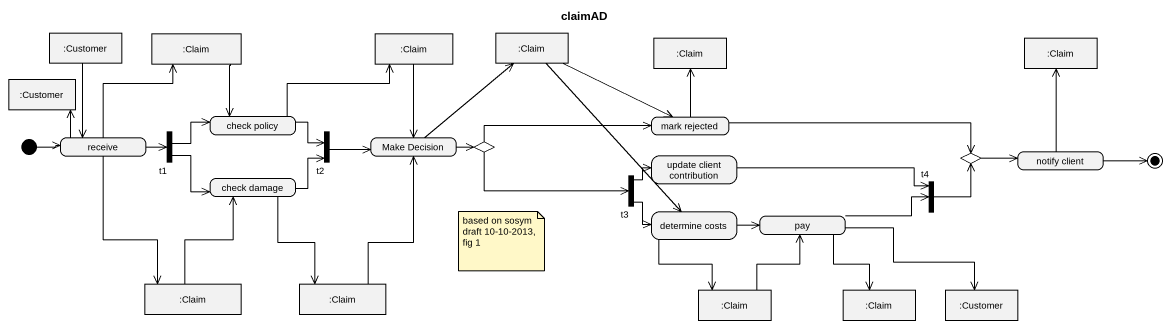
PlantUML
@startuml
title claimAD
hide empty description
state ":Customer" as Customer <<object>>
state ":Claim" as Claim <<object>>
state ":Claim" as Claim_2 <<object>>
state ":Claim" as Claim_3 <<object>>
state ":Claim" as Claim_4 <<object>>
state ":Claim" as Claim_5 <<object>>
state ":Customer" as Customer_2 <<object>>
state "check policy" as check_policy
state "mark rejected" as mark_rejected
state receive
state t1 <<fork>>
state t2 <<join>>
state "Make Decision" as Make_Decision
state choice1 <<choice>>
state "update client contribution" as update_client_contribution
state choice2 <<choice>>
state "notify client" as notify_client
state "check damage" as check_damage
state t3 <<fork>>
state t4 <<join>>
state "determine costs" as determine_costs
state pay
state ":Claim" as Claim_6 <<object>>
state ":Claim" as Claim_7 <<object>>
state ":Claim" as Claim_8 <<object>>
state ":Claim" as Claim_9 <<object>>
state ":Customer" as Customer_3 <<object>>
[*] -right-> receive
Customer --> receive
Claim --> check_policy
Claim_2 --> Make_Decision
Claim_3 -right-> mark_rejected
Claim_3 --> determine_costs
check_policy -right-> Claim_2
check_policy -right-> t2
mark_rejected -up-> Claim_4
mark_rejected -right-> choice2
receive -up-> Claim
receive -up-> Customer_2
receive -right-> t1
receive --> Claim_6
t1 -right-> check_policy
t1 -right-> check_damage
t2 -right-> Make_Decision
Make_Decision -up-> Claim_3
Make_Decision -right-> choice1
choice1 -right-> mark_rejected
choice1 -right-> t3
update_client_contribution -right-> t4
choice2 -right-> notify_client
notify_client -up-> Claim_5
check_damage -right-> t2
check_damage --> Claim_7
t3 -right-> update_client_contribution
t3 -right-> determine_costs
t4 -up-> choice2
determine_costs -right-> pay
determine_costs --> Claim_8
pay -right-> t4
pay --> Claim_9
pay -right-> Customer_3
Claim_6 -up-> check_damage
Claim_7 -up-> Make_Decision
Claim_8 -up-> pay
notify_client -right-> [*]
note as N1
  based on sosym draft 10-10-2013, fig 1
end note
@enduml
